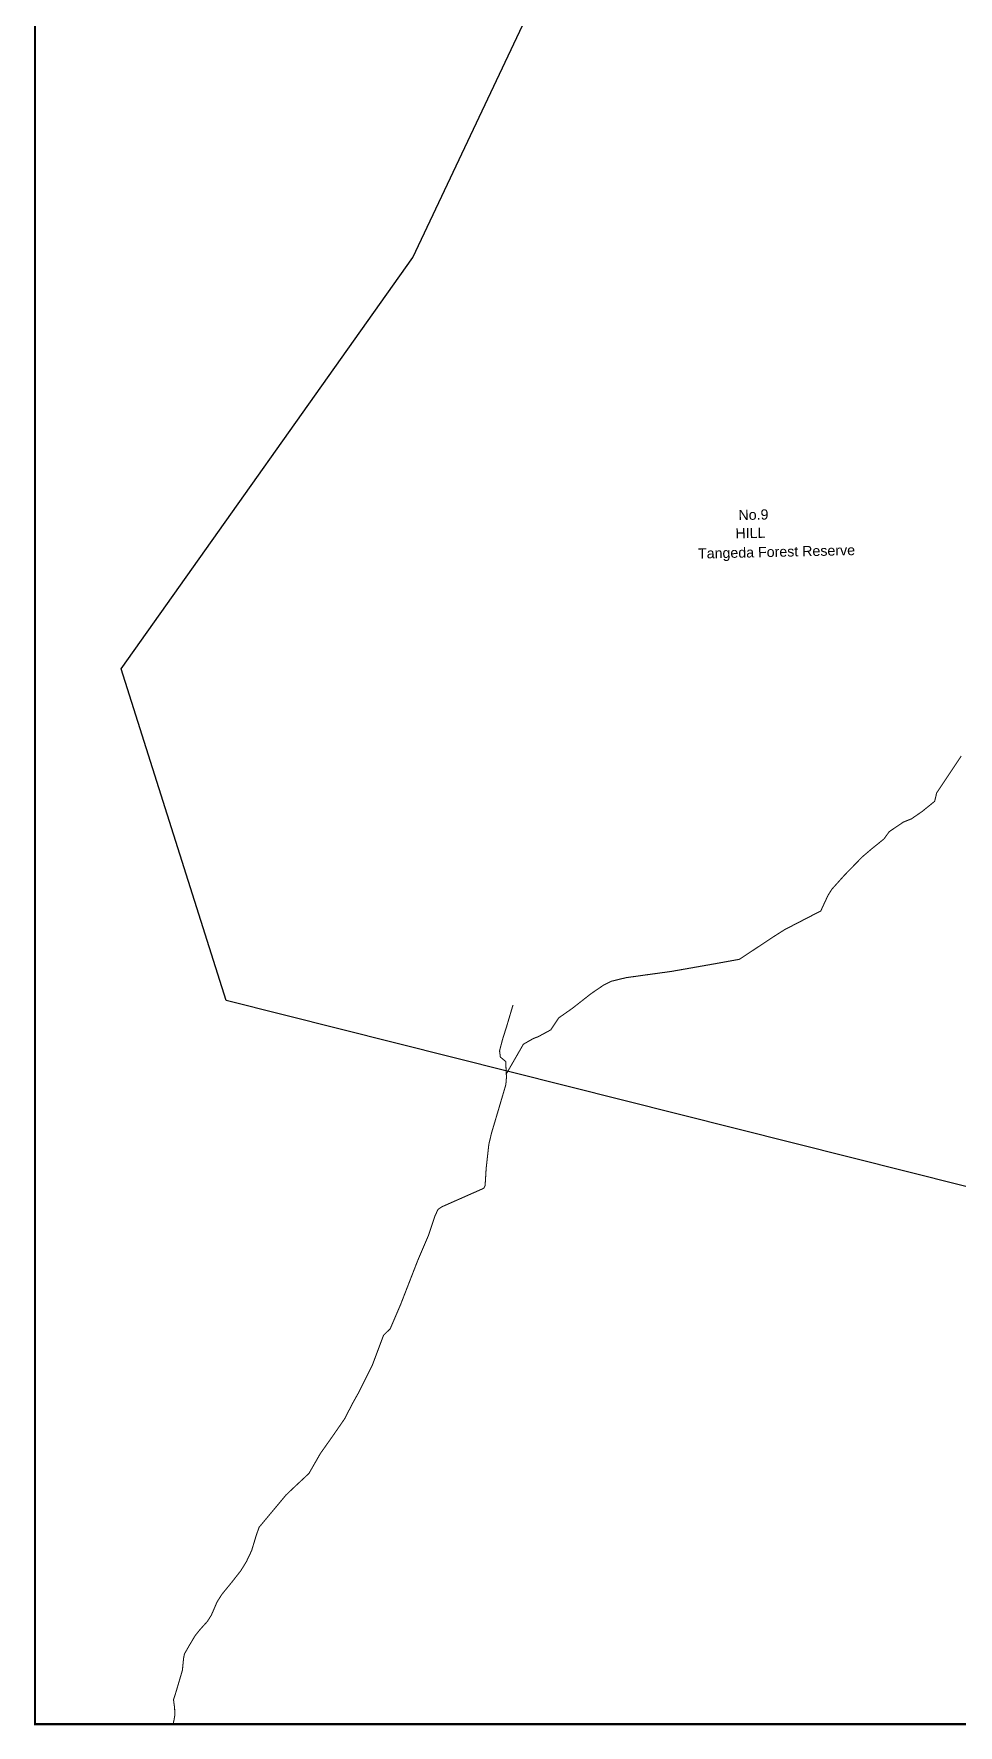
# Model space of a CAD drawing. Header units: millimetres. Extents: x 364796 to 377572, y 1836794 to 1850679.
# Drawn here: x 364796 to 369219, y 1836794 to 1844893 of the extents above; entities that cross this region are included whole.
import ezdxf

# ---------------------------------------------------------------- set-up
doc = ezdxf.new("R2010")
doc.units = ezdxf.units.MM
doc.linetypes.add('BORDER', pattern=[44.45, 12.7, -6.35, 12.7, -6.35, 0, -6.35])
doc.layers.add('BND', color=6, linetype='BORDER', lineweight=30)
doc.layers.add('ROADS', color=50, linetype='Continuous')
doc.layers.add('TEXT', color=7, linetype='Continuous')
doc.styles.get("Standard").update_dxf_attribs({"font": 'arial.ttf', "height": 2.5})

msp = doc.modelspace()

# ---------------------------------------------------------------- linework, layer by layer
at = {"const_width": 10}
msp.add_lwpolyline([(364800.9, 1850674), (377567.1, 1850674), (377567.1, 1836799.2), (364800.9, 1836799.2)], close=True, dxfattribs=at)
at = {"layer": 'BND', "linetype": 'ByBlock'}
msp.add_lwpolyline([(369516.3, 1839309), (365716.4, 1840264.6), (365213.5, 1841853.1), (366610.1, 1843822), (367190.8, 1845051.4), (367207.9, 1845979.7), (368377.6, 1847809.8), (368922.2, 1848915.6), (369508.3, 1849934.6), (369503, 1850013), (369888.9, 1850054.2), (370056.2, 1850015.8), (370379.3, 1850000.1), (370614.7, 1849938.7), (370869.3, 1849783.2), (370998.4, 1849726.3), (371128.6, 1849597), (371249.2, 1849422.3), (371280.1, 1849286), (371303, 1849010.8), (371371.3, 1848803.3), (371451.8, 1848437.4), (371518.2, 1848014), (371429.1, 1847771)], dxfattribs=at)
at = {"layer": 'ROADS', "color": 40, "const_width": 5}
for points in [[(367056.7, 1839912.8), (367107, 1840000), (367138.5, 1840054.9), (367185.5, 1840081.9), (367208.9, 1840090.8), (367269.5, 1840123.6), (367307.8, 1840181.1), (367372.2, 1840226.2), (367462.1, 1840296.8), (367523.1, 1840338.5), (367560.4, 1840356.8), (367629.9, 1840373.6), (367728, 1840387.3), (367846.8, 1840403.6), (368050.7, 1840439.5), (368172.6, 1840461.7), (368339.6, 1840572.3), (368388.8, 1840603.6), (368561.7, 1840693.1), (368595.9, 1840766.9), (368614.9, 1840797.3), (368675.9, 1840865.2), (368760.3, 1840952), (368807.7, 1840992.3), (368864.1, 1841037.8), (368889.4, 1841072.9), (368957.3, 1841118.9), (368995.7, 1841134.1), (369046.6, 1841169.3), (369106.6, 1841217.9), (369116.3, 1841258), (369234.1, 1841435)], [(365462.1, 1836799.2), (365466, 1836815.5), (365470.8, 1836843.3), (365469.5, 1836876.3), (365464.2, 1836916.2), (365476.7, 1836955), (365506.8, 1837057.2), (365512.6, 1837115.9), (365516.7, 1837135.8), (365538.8, 1837174.2), (365567.7, 1837222.9), (365592, 1837253), (365626.8, 1837291.6), (365645.4, 1837321.2), (365672.5, 1837384), (365695.6, 1837420.5), (365742.6, 1837478), (365786.3, 1837533.9), (365812.9, 1837577.1), (365837.9, 1837629.6), (365859.9, 1837702.1), (365873.6, 1837741.5), (365925.7, 1837804.1), (366002.4, 1837896), (366037.6, 1837929.7), (366112.5, 1837999.7), (366167.1, 1838095.1), (366225.2, 1838177.4), (366282.3, 1838260), (366322.2, 1838336.9), (366351.3, 1838389.1), (366415.3, 1838517.2), (366469.6, 1838661.7), (366501, 1838691.9), (366550.2, 1838806.4), (366633.3, 1839020.2), (366683.8, 1839138), (366714.3, 1839229.7), (366729.5, 1839263.4), (366748.5, 1839276.5), (366949.5, 1839365.4), (366955.4, 1839377.6), (366960.5, 1839461), (366973.1, 1839574.9), (366986.5, 1839631.2), (367017.6, 1839735.5), (367054.6, 1839861.2), (367057.6, 1839896.4), (367053.9, 1839972.3), (367028.4, 1839993.6), (367024.5, 1840023.5), (367039.7, 1840080.8), (367058.8, 1840141.2), (367074.3, 1840193.6), (367089, 1840243)], [(365462.1, 1836799.2), (365466, 1836815.5), (365470.8, 1836843.3), (365469.5, 1836876.3), (365464.2, 1836916.2), (365476.7, 1836955), (365506.8, 1837057.2), (365512.6, 1837115.9), (365516.7, 1837135.8), (365538.8, 1837174.2), (365567.7, 1837222.9), (365592, 1837253), (365626.8, 1837291.6), (365645.4, 1837321.2), (365672.5, 1837384), (365695.6, 1837420.5), (365742.6, 1837478), (365786.3, 1837533.9), (365812.9, 1837577.1), (365837.9, 1837629.6), (365859.9, 1837702.1), (365873.6, 1837741.5), (365925.7, 1837804.1), (366002.4, 1837896), (366037.6, 1837929.7), (366112.5, 1837999.7), (366167.1, 1838095.1), (366225.2, 1838177.4), (366282.3, 1838260), (366322.2, 1838336.9), (366351.3, 1838389.1), (366415.3, 1838517.2), (366469.6, 1838661.7), (366501, 1838691.9), (366550.2, 1838806.4), (366633.3, 1839020.2), (366683.8, 1839138), (366714.3, 1839229.7), (366729.5, 1839263.4), (366748.5, 1839276.5), (366949.5, 1839365.4), (366955.4, 1839377.6), (366960.5, 1839461), (366973.1, 1839574.9), (366986.5, 1839631.2), (367017.6, 1839735.5), (367054.6, 1839861.2), (367057.6, 1839896.4), (367053.9, 1839972.3), (367028.4, 1839993.6), (367024.5, 1840023.5), (367039.7, 1840080.8), (367058.8, 1840141.2), (367074.3, 1840193.6), (367089, 1840243)]]:
    msp.add_lwpolyline(points, dxfattribs=at)

# ---------------------------------------------------------------- texts
at = {"layer": 'TEXT'}
for s, height, p in [('No.9', 48.64, (368168.3, 1842564.6)), ('HILL', 48.64, (368153.8, 1842477)), ('Tangeda Forest Reserve', 48.641, (367974.9, 1842380.4))]:
    msp.add_text(s, height=height, rotation=1.29095, dxfattribs=at).set_placement(p)

doc.saveas('drawing.dxf')
